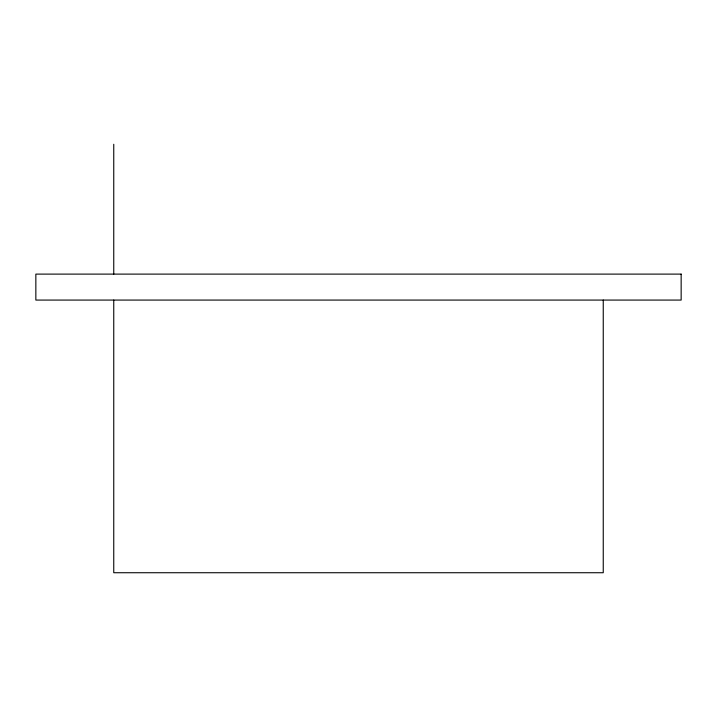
<?xml version="1.0" encoding="UTF-8"?>
<svg xmlns="http://www.w3.org/2000/svg" width="717" height="717" viewBox="0 0 717 717"><rect width="100%" height="100%" fill="white"/><g stroke="black" fill="none" stroke-linecap="round" stroke-linejoin="round"><path stroke-width="1.08" d="M603.248 300.073L603.248 572.731L113.752 572.731L113.752 300.073M113.752 144.269L113.752 274.109M681.15 274.109L35.85 274.109L35.85 300.073L681.15 300.073L681.15 274.109"/></g></svg>
